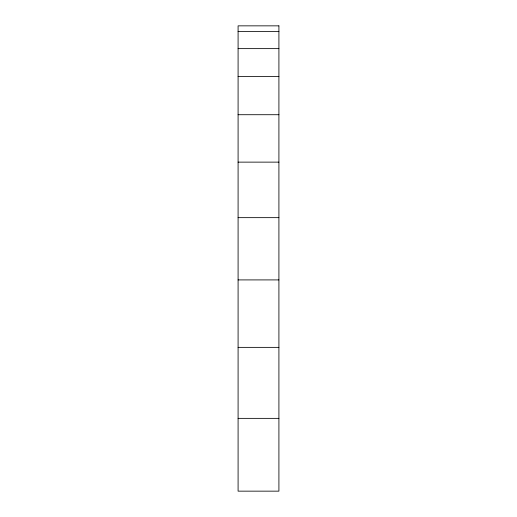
<?xml version="1.0" encoding="UTF-8"?>
<svg xmlns="http://www.w3.org/2000/svg" width="517" height="517" viewBox="0 0 517 517"><rect width="100%" height="100%" fill="white"/><g stroke="black" fill="none" stroke-linecap="round" stroke-linejoin="round"><path stroke-width="0.78" d="M238.091 31.576L278.909 31.576M238.091 48.624L278.909 48.624M238.091 76.568L278.909 76.568M238.091 114.716L278.909 114.716M238.091 162.131L278.909 162.131M238.091 217.651L278.909 217.651M238.091 279.91L278.909 279.91M238.091 347.366L278.909 347.366M238.091 418.363L278.909 418.363M278.909 25.85L238.091 25.85L238.091 491.15L278.909 491.15L278.909 25.85"/></g></svg>
